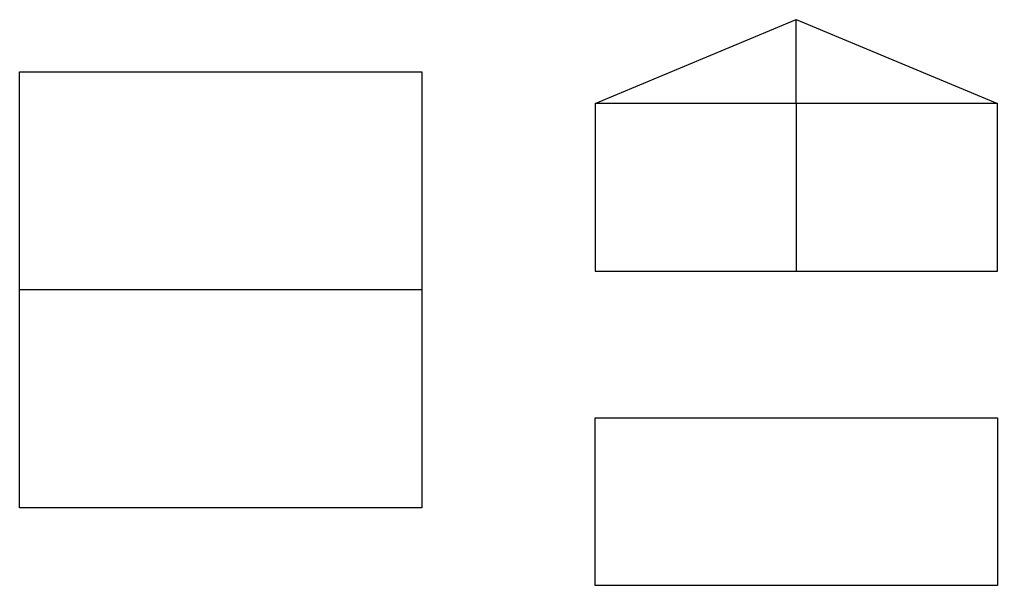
# Model space of a CAD drawing. Header units: millimetres. Extents: x -275 to 192, y 0 to 270.
import ezdxf

# ---------------------------------------------------------------- set-up
doc = ezdxf.new("R2010")
doc.units = ezdxf.units.MM
doc.layers.get('0').update_dxf_attribs({"linetype": 'CONTINUOUS'})

msp = doc.modelspace()

# ---------------------------------------------------------------- linework, layer by layer
for p, q in [((0, 230), (96, 270)), ((96, 230), (96, 270)), ((96, 270), (192, 230)), ((192, 230), (0, 230)), ((0, 230), (0, 150)), ((96, 230), (96, 150)), ((192, 150), (192, 230)), ((0, 150), (192, 150)), ((-82.78, 141.02), (-274.78, 141.02))]:
    msp.add_line(p, q)
for points in [[(-274.78, 245.02), (-82.78, 245.02), (-82.78, 37.02), (-274.78, 37.02)], [(192, 0), (0, 0), (0, 80), (192, 80)]]:
    msp.add_lwpolyline(points, close=True)

doc.saveas('drawing.dxf')
